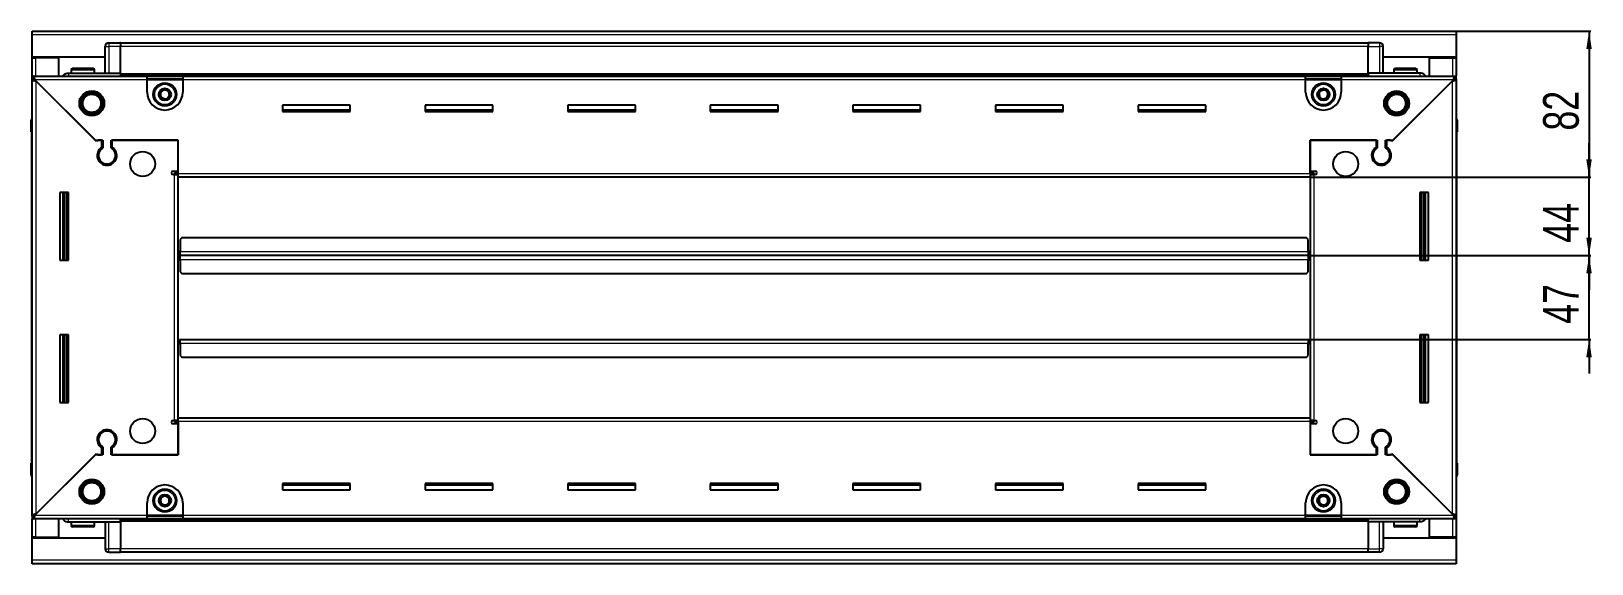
# Model space of a CAD drawing. Header units: millimetres. Extents: x 799 to 4111, y -97 to 1779.
# Drawn here: x 3235 to 4111, y 1344 to 1643 of the extents above; entities that cross this region are included whole.
import ezdxf

# ---------------------------------------------------------------- set-up
doc = ezdxf.new("R2010")
doc.units = ezdxf.units.MM
doc.layers.add('FORMAT', color=7, linetype='Continuous')
doc.styles.add('SLDTEXTSTYLE0', font='TXT', dxfattribs={"width": 0.75})
doc.dimstyles.new('SLDDIMSTYLE0', dxfattribs={"dimtxt": 20, "dimasz": 10, "dimexe": 0, "dimexo": 0.0625, "dimgap": 5, "dimtad": 2, "dimdec": 1, "dimrnd": 1e-09, "dimzin": 12, "dimdsep": 46, "dimtxsty": 'SLDTEXTSTYLE0', "dimsah": 1, "dimcen": 0.09, "dimadec": 0, "dimazin": 3, "dimtfac": 1, "dimtofl": 0, "dimtmove": 0, "dimatfit": 3, "dimfxl": 0, "dimfrac": 2, "dimtolj": 1, "dimtzin": 12, "dimarcsym": 0})
doc.dimstyles.new('SLDDIMSTYLE1', dxfattribs={"dimtxt": 20, "dimasz": 10, "dimexe": 0, "dimexo": 0.0625, "dimgap": 5, "dimtad": 2, "dimdec": 1, "dimrnd": 1e-09, "dimzin": 12, "dimdsep": 46, "dimtxsty": 'SLDTEXTSTYLE0', "dimsah": 1, "dimcen": 0.09, "dimadec": 0, "dimazin": 3, "dimtfac": 1, "dimtmove": 0, "dimatfit": 0, "dimfxl": 0, "dimfrac": 2, "dimtolj": 1, "dimtzin": 12, "dimarcsym": 0})

# ---------------------------------------------------------------- blocks, each defined once
blk = doc.blocks.new('_D_5')
at = {"layer": 'FORMAT'}
for p, q in [((4034.86, 1643.43), (4110.35, 1643.43)), ((4109.35, 1643.43), (4109.35, 1561.43)), ((3952.86, 1561.43), (4110.35, 1561.43))]:
    blk.add_line(p, q, dxfattribs=at)
for points in [[(4109.35, 1643.43), (4107.81, 1633.43), (4110.88, 1633.43)], [(4109.35, 1561.43), (4110.88, 1571.43), (4107.81, 1571.43)]]:
    blk.add_solid(points, dxfattribs=at)
at = {"layer": 'FORMAT', "insert": (4083.56, 1587.66), "char_height": 20, "attachment_point": 1, "rotation": 90, "style": 'SLDTEXTSTYLE0'}
blk.add_mtext('82', dxfattribs=at)
blk = doc.blocks.new('_D_6')
at = {"layer": 'FORMAT'}
for p, q in [((4109.35, 1561.43), (4109.35, 1580.66)), ((3952.86, 1561.43), (4110.35, 1561.43)), ((4109.35, 1517.43), (4109.35, 1561.43)), ((3951.86, 1517.43), (4110.35, 1517.43)), ((4109.35, 1517.43), (4109.35, 1498.2))]:
    blk.add_line(p, q, dxfattribs=at)
for points in [[(4109.35, 1561.43), (4110.88, 1571.43), (4107.81, 1571.43)], [(4109.35, 1517.43), (4107.81, 1507.43), (4110.88, 1507.43)]]:
    blk.add_solid(points, dxfattribs=at)
at = {"layer": 'FORMAT', "insert": (4083.56, 1524.66), "char_height": 20, "attachment_point": 1, "rotation": 90, "style": 'SLDTEXTSTYLE0'}
blk.add_mtext('44', dxfattribs=at)
blk = doc.blocks.new('_D_7')
at = {"layer": 'FORMAT'}
for p, q in [((4109.35, 1517.43), (4109.35, 1536.66)), ((3951.86, 1517.43), (4110.35, 1517.43)), ((4109.35, 1470.43), (4109.35, 1517.43)), ((3951.86, 1470.43), (4110.35, 1470.43)), ((4109.35, 1470.43), (4109.35, 1451.2))]:
    blk.add_line(p, q, dxfattribs=at)
for points in [[(4109.35, 1517.43), (4110.88, 1527.43), (4107.81, 1527.43)], [(4109.35, 1470.43), (4107.81, 1460.43), (4110.88, 1460.43)]]:
    blk.add_solid(points, dxfattribs=at)
at = {"layer": 'FORMAT', "insert": (4083.56, 1479.16), "char_height": 20, "attachment_point": 1, "rotation": 90, "style": 'SLDTEXTSTYLE0'}
blk.add_mtext('47', dxfattribs=at)

msp = doc.modelspace()

# ---------------------------------------------------------------- linework, layer by layer
at = {"color": 7, "linetype": 'Continuous', "lineweight": 25}
for p, q in [((3235.85, 1641.33), (3235.85, 1643.43)), ((3235.85, 1643.43), (4034.85, 1643.43)), ((3235.85, 1628.93), (3235.85, 1641.33)), ((4034.85, 1643.43), (4034.85, 1641.33)), ((4034.85, 1641.33), (4034.85, 1628.93)), ((3276.85, 1628.93), (3235.85, 1628.93)), ((3235.85, 1628.43), (3235.85, 1628.93)), ((3237.35, 1628.43), (3237.35, 1628.93)), ((3276.85, 1619.93), (3276.85, 1634.93)), ((3277.52, 1636.43), (3277.52, 1636.43)), ((3278.85, 1636.93), (3285.35, 1636.93)), ((3278.85, 1636.93), (3285.35, 1636.93)), ((3285.35, 1636.93), (3285.34, 1636.93)), ((3285.35, 1636.93), (3285.35, 1636.93)), ((3285.35, 1636.93), (3285.35, 1634.93)), ((3985.35, 1636.78), (3285.35, 1636.78)), ((3285.35, 1619.93), (3285.35, 1634.93)), ((3985.35, 1636.93), (3985.35, 1636.93)), ((3991.85, 1636.93), (3985.35, 1636.93)), ((3991.85, 1636.93), (3985.35, 1636.93)), ((3985.35, 1636.93), (3985.35, 1634.93)), ((3985.35, 1619.93), (3985.35, 1634.93)), ((3993.85, 1634.93), (3993.85, 1634.93)), ((3993.85, 1619.93), (3993.85, 1634.93)), ((4034.85, 1628.93), (3993.85, 1628.93)), ((4033.35, 1628.43), (4033.35, 1628.93)), ((4034.85, 1628.43), (4034.85, 1628.93)), ((3235.85, 1618.18), (3235.85, 1628.43)), ((3235.85, 1628.43), (3237.95, 1628.43)), ((3250.85, 1628.43), (3237.95, 1628.43)), ((3250.85, 1618.18), (3250.85, 1628.43)), ((3256.35, 1619.93), (3285.35, 1619.93)), ((3257.85, 1621.83), (3257.85, 1619.93)), ((3258.65, 1622.63), (3270.05, 1622.63)), ((3270.85, 1619.93), (3270.85, 1621.83)), ((3285.35, 1619.93), (3285.35, 1619.43)), ((3985.35, 1619.93), (3985.35, 1619.43)), ((4014.35, 1619.93), (3985.35, 1619.93)), ((3999.85, 1621.83), (3999.85, 1619.93)), ((4000.65, 1622.63), (4012.05, 1622.63)), ((4012.85, 1619.93), (4012.85, 1621.83)), ((4019.85, 1618.18), (4019.85, 1628.43)), ((4019.85, 1628.43), (4032.75, 1628.43)), ((4032.75, 1628.43), (4034.85, 1628.43)), ((4034.85, 1628.43), (4034.85, 1618.18)), ((3235.85, 1616.68), (3235.85, 1618.18)), ((3235.85, 1618.18), (3236.85, 1618.18)), ((3235.85, 1616.18), (3235.85, 1616.68)), ((3235.85, 1616.68), (3236.85, 1616.68)), ((3235.85, 1371.68), (3235.85, 1616.18)), ((3237.35, 1616.18), (3235.85, 1616.18)), ((3236.85, 1616.68), (3236.85, 1618.18)), ((3236.85, 1618.18), (3300.35, 1618.18)), ((3237.45, 1616.08), (3271.35, 1582.18)), ((3272.05, 1581.48), (3237.95, 1615.58)), ((3285.35, 1618.78), (3985.35, 1618.78)), ((3300.35, 1616.08), (3300.35, 1618.18)), ((3300.35, 1618.18), (3320.35, 1618.18)), ((3300.35, 1616.68), (3320.35, 1616.68)), ((3300.35, 1609.18), (3300.35, 1616.08)), ((3320.35, 1618.18), (3950.35, 1618.18)), ((3320.35, 1618.18), (3320.35, 1616.08)), ((3320.35, 1616.08), (3320.35, 1609.18)), ((3950.35, 1616.08), (3950.35, 1618.18)), ((3950.35, 1618.18), (3970.35, 1618.18)), ((3950.35, 1616.68), (3970.35, 1616.68)), ((3950.35, 1609.18), (3950.35, 1616.08)), ((3970.35, 1618.18), (4033.85, 1618.18)), ((3970.35, 1618.18), (3970.35, 1616.08)), ((3970.35, 1616.08), (3970.35, 1609.18)), ((4032.75, 1615.58), (3998.65, 1581.48)), ((3999.35, 1582.18), (4033.25, 1616.08)), ((4033.35, 1616.18), (4034.85, 1616.18)), ((4033.85, 1616.68), (4033.85, 1618.18)), ((4033.85, 1618.18), (4034.85, 1618.18)), ((4033.85, 1616.68), (4034.85, 1616.68)), ((4034.85, 1616.68), (4034.85, 1618.18)), ((4034.85, 1616.68), (4034.85, 1616.18)), ((4034.85, 1616.18), (4034.85, 1371.68)), ((3414.35, 1601.93), (3376.35, 1601.93)), ((3376.35, 1601.93), (3376.35, 1598.43)), ((3414.35, 1599.18), (3376.35, 1599.18)), ((3376.35, 1598.43), (3414.35, 1598.43)), ((3414.35, 1598.43), (3414.35, 1601.93)), ((3494.35, 1601.93), (3456.35, 1601.93)), ((3456.35, 1601.93), (3456.35, 1598.43)), ((3494.35, 1599.18), (3456.35, 1599.18)), ((3456.35, 1598.43), (3494.35, 1598.43)), ((3494.35, 1598.43), (3494.35, 1601.93)), ((3574.35, 1601.93), (3536.35, 1601.93)), ((3536.35, 1601.93), (3536.35, 1598.43)), ((3574.35, 1599.18), (3536.35, 1599.18)), ((3536.35, 1598.43), (3574.35, 1598.43)), ((3574.35, 1598.43), (3574.35, 1601.93)), ((3654.35, 1601.93), (3616.35, 1601.93)), ((3616.35, 1601.93), (3616.35, 1598.43)), ((3654.35, 1599.18), (3616.35, 1599.18)), ((3616.35, 1598.43), (3654.35, 1598.43)), ((3654.35, 1598.43), (3654.35, 1601.93)), ((3734.35, 1601.93), (3696.35, 1601.93)), ((3696.35, 1601.93), (3696.35, 1598.43)), ((3734.35, 1599.18), (3696.35, 1599.18)), ((3696.35, 1598.43), (3734.35, 1598.43)), ((3734.35, 1598.43), (3734.35, 1601.93)), ((3814.35, 1601.93), (3776.35, 1601.93)), ((3776.35, 1601.93), (3776.35, 1598.43)), ((3814.35, 1599.18), (3776.35, 1599.18)), ((3776.35, 1598.43), (3814.35, 1598.43)), ((3814.35, 1598.43), (3814.35, 1601.93)), ((3894.35, 1601.93), (3856.35, 1601.93)), ((3856.35, 1601.93), (3856.35, 1598.43)), ((3894.35, 1599.18), (3856.35, 1599.18)), ((3856.35, 1598.43), (3894.35, 1598.43)), ((3894.35, 1598.43), (3894.35, 1601.93)), ((4034.85, 1594.76), (4034.85, 1594.76)), ((3235.34, 1593.43), (3235.34, 1586.93)), ((3235.34, 1586.93), (3235.35, 1586.93)), ((3235.35, 1586.93), (3235.35, 1593.43)), ((3235.85, 1586.93), (3235.35, 1586.93)), ((3235.5, 1586.93), (3235.5, 1400.93)), ((4034.85, 1586.93), (4035.35, 1586.93)), ((4035.2, 1400.93), (4035.2, 1586.93)), ((4035.35, 1593.43), (4035.35, 1586.93)), ((4035.35, 1586.93), (4035.35, 1593.43)), ((4035.35, 1586.93), (4035.35, 1586.93)), ((4035.35, 1586.93), (4035.35, 1586.93)), ((3271.35, 1582.18), (3275.55, 1582.18)), ((3272.75, 1582.18), (3272.05, 1581.48)), ((3274.85, 1582.18), (3272.75, 1582.18)), ((3274.85, 1582.18), (3274.85, 1578.29)), ((3275.55, 1582.18), (3275.55, 1577.9)), ((3280.15, 1582.18), (3317.85, 1582.18)), ((3280.15, 1577.9), (3280.15, 1582.18)), ((3280.85, 1578.29), (3280.85, 1582.18)), ((3317.85, 1582.18), (3280.85, 1582.18)), ((3317.85, 1563.53), (3317.85, 1582.18)), ((3317.85, 1564.93), (3317.85, 1582.18)), ((3952.85, 1582.18), (3990.55, 1582.18)), ((3952.85, 1563.53), (3952.85, 1582.18)), ((3952.85, 1582.18), (3952.85, 1564.93)), ((3989.85, 1582.18), (3952.85, 1582.18)), ((3989.85, 1582.18), (3989.85, 1578.29)), ((3990.55, 1582.18), (3990.55, 1577.9)), ((3995.15, 1582.18), (3999.35, 1582.18)), ((3995.15, 1577.9), (3995.15, 1582.18)), ((3997.95, 1582.18), (3995.85, 1582.18)), ((3995.85, 1578.29), (3995.85, 1582.18)), ((3998.65, 1581.48), (3997.95, 1582.18)), ((3275.85, 1569.32), (3275.85, 1568.56)), ((3994.85, 1569.32), (3994.85, 1568.56)), ((3315, 1564.93), (3317.85, 1564.93)), ((3315.75, 1562.93), (3315, 1562.93)), ((3315.75, 1562.93), (3317.85, 1562.93)), ((3317.85, 1563.93), (3315.85, 1563.93)), ((3315.85, 1563.93), (3315.85, 1562.93)), ((3317.85, 1561.43), (3317.85, 1563.53)), ((3952.85, 1561.43), (3317.85, 1561.43)), ((3317.85, 1426.43), (3317.85, 1561.43)), ((3952.85, 1564.93), (3955.7, 1564.93)), ((3954.85, 1563.93), (3952.85, 1563.93)), ((3952.85, 1563.53), (3952.85, 1561.43)), ((3952.85, 1562.93), (3954.95, 1562.93)), ((3952.85, 1561.43), (3952.85, 1426.43)), ((3954.85, 1562.93), (3954.85, 1563.93)), ((3955.7, 1562.93), (3954.95, 1562.93)), ((3256.35, 1552.93), (3251.35, 1552.93)), ((3251.35, 1552.93), (3251.35, 1514.93)), ((3253.5, 1514.93), (3253.5, 1552.93)), ((3255.29, 1514.93), (3255.29, 1552.93)), ((3255.32, 1514.93), (3255.32, 1552.93)), ((3256.35, 1514.93), (3256.35, 1552.93)), ((4014.35, 1552.93), (4014.35, 1514.93)), ((4019.35, 1552.93), (4014.35, 1552.93)), ((4015.37, 1552.93), (4015.37, 1514.93)), ((4015.4, 1552.93), (4015.4, 1514.93)), ((4017.2, 1552.93), (4017.2, 1514.93)), ((4019.35, 1514.93), (4019.35, 1552.93)), ((3319.85, 1527.43), (3318.85, 1526.43)), ((3318.85, 1526.43), (3318.85, 1519.53)), ((3950.85, 1527.43), (3319.85, 1527.43)), ((3951.85, 1526.43), (3950.85, 1527.43)), ((3951.85, 1519.53), (3951.85, 1526.43)), ((3251.35, 1514.93), (3256.35, 1514.93)), ((3318.6, 1517.43), (3317.85, 1517.43)), ((3318.85, 1520.28), (3318.6, 1520.28)), ((3318.6, 1520.28), (3318.6, 1517.43)), ((3318.6, 1517.43), (3318.6, 1514.58)), ((3318.85, 1517.43), (3318.85, 1519.53)), ((3951.85, 1517.43), (3318.85, 1517.43)), ((3318.85, 1515.33), (3318.85, 1517.43)), ((3318.85, 1515.33), (3318.85, 1508.43)), ((3952.1, 1520.28), (3951.85, 1520.28)), ((3951.85, 1519.53), (3951.85, 1517.43)), ((3951.85, 1517.43), (3951.85, 1515.33)), ((3951.85, 1508.43), (3951.85, 1515.33)), ((3952.1, 1517.43), (3952.1, 1520.28)), ((3952.85, 1517.43), (3952.1, 1517.43)), ((3952.1, 1514.58), (3952.1, 1517.43)), ((4014.35, 1514.93), (4019.35, 1514.93)), ((3318.6, 1514.58), (3318.85, 1514.58)), ((3318.85, 1508.43), (3319.85, 1507.43)), ((3319.85, 1507.43), (3950.85, 1507.43)), ((3950.85, 1507.43), (3951.85, 1508.43)), ((3951.85, 1514.58), (3952.1, 1514.58)), ((3256.35, 1472.93), (3251.35, 1472.93)), ((3251.35, 1472.93), (3251.35, 1434.93)), ((3253.5, 1434.93), (3253.5, 1472.93)), ((3255.29, 1434.93), (3255.29, 1472.93)), ((3255.32, 1434.93), (3255.32, 1472.93)), ((3256.35, 1434.93), (3256.35, 1472.93)), ((4014.35, 1472.93), (4014.35, 1434.93)), ((4019.35, 1472.93), (4014.35, 1472.93)), ((4015.37, 1472.93), (4015.37, 1434.93)), ((4015.4, 1472.93), (4015.4, 1434.93)), ((4017.2, 1472.93), (4017.2, 1434.93)), ((4019.35, 1434.93), (4019.35, 1472.93)), ((3317.85, 1470.43), (3318.6, 1470.43)), ((3318.6, 1470.43), (3318.6, 1467.58)), ((3318.6, 1467.58), (3318.85, 1467.58)), ((3318.85, 1470.43), (3951.85, 1470.43)), ((3318.85, 1468.33), (3318.85, 1470.43)), ((3318.85, 1468.33), (3318.85, 1461.43)), ((3951.85, 1470.43), (3951.85, 1468.33)), ((3951.85, 1461.43), (3951.85, 1468.33)), ((3951.85, 1467.58), (3952.1, 1467.58)), ((3952.1, 1467.58), (3952.1, 1470.43)), ((3952.1, 1470.43), (3952.85, 1470.43)), ((3318.85, 1461.43), (3319.85, 1460.43)), ((3319.85, 1460.43), (3950.85, 1460.43)), ((3950.85, 1460.43), (3951.85, 1461.43)), ((3251.35, 1434.93), (3256.35, 1434.93)), ((4014.35, 1434.93), (4019.35, 1434.93)), ((3275.85, 1419.31), (3275.85, 1418.55)), ((3315, 1424.93), (3315.75, 1424.93)), ((3317.85, 1422.93), (3315, 1422.93)), ((3317.85, 1424.93), (3315.75, 1424.93)), ((3315.85, 1424.93), (3315.85, 1423.93)), ((3315.85, 1423.93), (3317.85, 1423.93)), ((3317.85, 1424.33), (3317.85, 1426.43)), ((3317.85, 1426.43), (3952.85, 1426.43)), ((3317.85, 1424.33), (3317.85, 1405.68)), ((3317.85, 1405.68), (3317.85, 1422.93)), ((3952.85, 1426.43), (3952.85, 1424.33)), ((3954.95, 1424.93), (3952.85, 1424.93)), ((3952.85, 1424.33), (3952.85, 1405.68)), ((3952.85, 1423.93), (3954.85, 1423.93)), ((3952.85, 1422.93), (3952.85, 1405.68)), ((3955.7, 1422.93), (3952.85, 1422.93)), ((3954.85, 1423.93), (3954.85, 1424.93)), ((3954.95, 1424.93), (3955.7, 1424.93)), ((3994.85, 1419.31), (3994.85, 1418.55)), ((3275.55, 1409.97), (3275.55, 1405.68)), ((3280.15, 1405.68), (3280.15, 1409.97)), ((3990.55, 1409.97), (3990.55, 1405.68)), ((3995.15, 1405.68), (3995.15, 1409.97)), ((3235.34, 1394.43), (3235.34, 1400.93)), ((3235.34, 1400.93), (3235.35, 1400.93)), ((3235.35, 1400.93), (3235.35, 1400.93)), ((3235.35, 1400.93), (3235.35, 1394.43)), ((3235.85, 1400.93), (3235.35, 1400.93)), ((3271.35, 1405.68), (3237.45, 1371.78)), ((3237.95, 1372.28), (3272.05, 1406.38)), ((3275.55, 1405.68), (3271.35, 1405.68)), ((3272.05, 1406.38), (3272.75, 1405.68)), ((3272.75, 1405.68), (3274.85, 1405.68)), ((3274.85, 1409.57), (3274.85, 1405.68)), ((3317.85, 1405.68), (3280.15, 1405.68)), ((3280.85, 1405.68), (3280.85, 1409.57)), ((3280.85, 1405.68), (3317.85, 1405.68)), ((3990.55, 1405.68), (3952.85, 1405.68)), ((3952.85, 1405.68), (3989.85, 1405.68)), ((3989.85, 1409.57), (3989.85, 1405.68)), ((3999.35, 1405.68), (3995.15, 1405.68)), ((3995.85, 1405.68), (3995.85, 1409.57)), ((3995.85, 1405.68), (3997.95, 1405.68)), ((3997.95, 1405.68), (3998.65, 1406.38)), ((3998.65, 1406.38), (4032.75, 1372.28)), ((4033.25, 1371.78), (3999.35, 1405.68)), ((4034.85, 1400.93), (4035.35, 1400.93)), ((4035.35, 1400.93), (4035.35, 1400.93)), ((4035.35, 1394.43), (4035.35, 1400.93)), ((4035.35, 1400.93), (4035.35, 1394.43)), ((3235.84, 1393.11), (3235.84, 1393.11)), ((3414.35, 1389.43), (3376.35, 1389.43)), ((3376.35, 1389.43), (3376.35, 1385.93)), ((3376.35, 1388.68), (3414.35, 1388.68)), ((3376.35, 1385.93), (3414.35, 1385.93)), ((3414.35, 1385.93), (3414.35, 1389.43)), ((3494.35, 1389.43), (3456.35, 1389.43)), ((3456.35, 1389.43), (3456.35, 1385.93)), ((3456.35, 1388.68), (3494.35, 1388.68)), ((3456.35, 1385.93), (3494.35, 1385.93)), ((3494.35, 1385.93), (3494.35, 1389.43)), ((3574.35, 1389.43), (3536.35, 1389.43)), ((3536.35, 1389.43), (3536.35, 1385.93)), ((3536.35, 1388.68), (3574.35, 1388.68)), ((3536.35, 1385.93), (3574.35, 1385.93)), ((3574.35, 1385.93), (3574.35, 1389.43)), ((3654.35, 1389.43), (3616.35, 1389.43)), ((3616.35, 1389.43), (3616.35, 1385.93)), ((3616.35, 1388.68), (3654.35, 1388.68)), ((3616.35, 1385.93), (3654.35, 1385.93)), ((3654.35, 1385.93), (3654.35, 1389.43)), ((3734.35, 1389.43), (3696.35, 1389.43)), ((3696.35, 1389.43), (3696.35, 1385.93)), ((3696.35, 1388.68), (3734.35, 1388.68)), ((3696.35, 1385.93), (3734.35, 1385.93)), ((3734.35, 1385.93), (3734.35, 1389.43)), ((3814.35, 1389.43), (3776.35, 1389.43)), ((3776.35, 1389.43), (3776.35, 1385.93)), ((3776.35, 1388.68), (3814.35, 1388.68)), ((3776.35, 1385.93), (3814.35, 1385.93)), ((3814.35, 1385.93), (3814.35, 1389.43)), ((3894.35, 1389.43), (3856.35, 1389.43)), ((3856.35, 1389.43), (3856.35, 1385.93)), ((3856.35, 1388.68), (3894.35, 1388.68)), ((3856.35, 1385.93), (3894.35, 1385.93)), ((3894.35, 1385.93), (3894.35, 1389.43)), ((3300.35, 1371.78), (3300.35, 1378.68)), ((3320.35, 1378.68), (3320.35, 1371.78)), ((3950.35, 1371.78), (3950.35, 1378.68)), ((3970.35, 1378.68), (3970.35, 1371.78)), ((3235.85, 1371.18), (3235.85, 1371.68)), ((3237.35, 1371.68), (3235.85, 1371.68)), ((3235.85, 1371.18), (3235.85, 1369.68)), ((3236.85, 1371.18), (3235.85, 1371.18)), ((3235.85, 1359.43), (3235.85, 1369.68)), ((3236.85, 1369.68), (3235.85, 1369.68)), ((3236.85, 1371.18), (3236.85, 1369.68)), ((3300.35, 1369.68), (3236.85, 1369.68)), ((3250.85, 1359.43), (3250.85, 1369.68)), ((3256.35, 1367.93), (3285.35, 1367.93)), ((3257.85, 1367.93), (3257.85, 1366.03)), ((3270.85, 1366.03), (3270.85, 1367.93)), ((3276.85, 1367.93), (3276.85, 1352.93)), ((3985.35, 1369.08), (3285.35, 1369.08)), ((3285.35, 1367.93), (3285.35, 1368.43)), ((3285.35, 1367.93), (3285.35, 1352.93)), ((3300.35, 1369.68), (3300.35, 1371.78)), ((3320.35, 1371.18), (3300.35, 1371.18)), ((3320.35, 1369.68), (3300.35, 1369.68)), ((3320.35, 1371.78), (3320.35, 1369.68)), ((3950.35, 1369.68), (3320.35, 1369.68)), ((3950.35, 1369.68), (3950.35, 1371.78)), ((3970.35, 1371.18), (3950.35, 1371.18)), ((3970.35, 1369.68), (3950.35, 1369.68)), ((3970.35, 1371.78), (3970.35, 1369.68)), ((4033.85, 1369.68), (3970.35, 1369.68)), ((3985.35, 1367.93), (3985.35, 1368.43)), ((4014.35, 1367.93), (3985.35, 1367.93)), ((3985.35, 1367.93), (3985.35, 1352.93)), ((3993.85, 1367.93), (3993.85, 1352.93)), ((3999.85, 1367.93), (3999.85, 1366.03)), ((4012.85, 1366.03), (4012.85, 1367.93)), ((4019.85, 1359.43), (4019.85, 1369.68)), ((4033.35, 1371.68), (4034.85, 1371.68)), ((4033.85, 1371.18), (4033.85, 1369.68)), ((4034.85, 1371.18), (4033.85, 1371.18)), ((4034.85, 1369.68), (4033.85, 1369.68)), ((4034.85, 1371.68), (4034.85, 1371.18)), ((4034.85, 1371.18), (4034.85, 1369.68)), ((4034.85, 1369.68), (4034.85, 1359.43)), ((3237.95, 1359.43), (3235.85, 1359.43)), ((3235.85, 1358.93), (3235.85, 1359.43)), ((3235.85, 1358.93), (3276.85, 1358.93)), ((3235.85, 1346.53), (3235.85, 1358.93)), ((3237.35, 1358.93), (3237.35, 1359.43)), ((3237.95, 1359.43), (3250.85, 1359.43)), ((3262.42, 1365.23), (3258.65, 1365.23)), ((3270.05, 1365.23), (3262.42, 1365.23)), ((3993.85, 1358.93), (4034.85, 1358.93)), ((4007.64, 1365.23), (4000.65, 1365.23)), ((4012.05, 1365.23), (4007.64, 1365.23)), ((4032.75, 1359.43), (4019.85, 1359.43)), ((4034.85, 1359.43), (4032.75, 1359.43)), ((4033.35, 1358.93), (4033.35, 1359.43)), ((4034.85, 1358.93), (4034.85, 1359.43)), ((4034.85, 1358.93), (4034.85, 1346.53)), ((3276.85, 1352.93), (3276.85, 1352.93)), ((3278.85, 1350.93), (3285.35, 1350.93)), ((3278.85, 1350.93), (3285.35, 1350.93)), ((3285.35, 1350.93), (3285.35, 1352.93)), ((3285.35, 1351.08), (3985.35, 1351.08)), ((3285.35, 1350.93), (3285.35, 1350.93)), ((3985.35, 1350.93), (3985.35, 1352.93)), ((3985.35, 1350.93), (3985.35, 1350.93)), ((3991.85, 1350.93), (3985.35, 1350.93)), ((3985.35, 1350.93), (3985.35, 1350.93)), ((3991.85, 1350.93), (3985.35, 1350.93)), ((3993.17, 1351.43), (3993.17, 1351.43)), ((3235.85, 1344.43), (3235.85, 1346.53)), ((4034.85, 1344.43), (3235.85, 1344.43)), ((4034.85, 1346.53), (4034.85, 1344.43))]:
    msp.add_line(p, q, dxfattribs=at)
at = {"color": 8, "linetype": 'Continuous', "lineweight": 18}
for p, q in [((4034.85, 1641.33), (3235.85, 1641.33)), ((3237.95, 1628.43), (3237.95, 1628.93)), ((3276.85, 1634.93), (3278.85, 1634.93)), ((3278.85, 1636.93), (3278.85, 1634.93)), ((3278.85, 1634.93), (3278.85, 1619.93)), ((3285.35, 1634.93), (3278.85, 1634.93)), ((3985.35, 1634.78), (3285.35, 1634.78)), ((3985.35, 1634.93), (3991.85, 1634.93)), ((3991.85, 1636.93), (3991.85, 1634.93)), ((3991.85, 1634.93), (3991.85, 1619.93)), ((3993.85, 1634.93), (3991.85, 1634.93)), ((4032.75, 1628.93), (4032.75, 1628.43)), ((3237.95, 1618.18), (3237.95, 1628.43)), ((3257.85, 1621.83), (3270.85, 1621.83)), ((3999.85, 1621.83), (4012.85, 1621.83)), ((4032.75, 1628.43), (4032.75, 1618.18)), ((3300.35, 1616.08), (3237.45, 1616.08)), ((3237.95, 1615.58), (3237.95, 1372.28)), ((3985.35, 1619.43), (3285.35, 1619.43)), ((3985.35, 1618.2), (3285.35, 1618.2)), ((3300.35, 1616.08), (3320.35, 1616.08)), ((3950.35, 1616.08), (3320.35, 1616.08)), ((3950.35, 1616.08), (3970.35, 1616.08)), ((4033.25, 1616.08), (3970.35, 1616.08)), ((4032.75, 1372.28), (4032.75, 1615.58)), ((3235.85, 1593.43), (3235.35, 1593.43)), ((4034.85, 1593.43), (4035.35, 1593.43)), ((3315.75, 1424.93), (3315.75, 1562.93)), ((3317.85, 1563.53), (3952.85, 1563.53)), ((3954.95, 1562.93), (3954.95, 1424.93)), ((3252.85, 1552.93), (3252.85, 1514.93)), ((3254.08, 1552.93), (3254.08, 1514.93)), ((4016.61, 1514.93), (4016.61, 1552.93)), ((4017.85, 1514.93), (4017.85, 1552.93)), ((3951.85, 1519.53), (3318.85, 1519.53)), ((3318.85, 1515.33), (3951.85, 1515.33)), ((3252.85, 1472.93), (3252.85, 1434.93)), ((3254.08, 1472.93), (3254.08, 1434.93)), ((4016.61, 1434.93), (4016.61, 1472.93)), ((4017.85, 1434.93), (4017.85, 1472.93)), ((3318.85, 1468.33), (3951.85, 1468.33)), ((3952.85, 1424.33), (3317.85, 1424.33)), ((3235.85, 1394.43), (3235.35, 1394.43)), ((4034.85, 1394.43), (4035.35, 1394.43)), ((3237.45, 1371.78), (3300.35, 1371.78)), ((3237.95, 1359.43), (3237.95, 1369.68)), ((3262.15, 1366.03), (3257.85, 1366.03)), ((3270.85, 1366.03), (3262.15, 1366.03)), ((3278.85, 1352.93), (3278.85, 1367.93)), ((3285.35, 1369.67), (3985.35, 1369.67)), ((3285.35, 1368.43), (3985.35, 1368.43)), ((3320.35, 1371.78), (3300.35, 1371.78)), ((3320.35, 1371.78), (3950.35, 1371.78)), ((3970.35, 1371.78), (3950.35, 1371.78)), ((3970.35, 1371.78), (4033.25, 1371.78)), ((3991.85, 1352.93), (3991.85, 1367.93)), ((4007.82, 1366.03), (3999.85, 1366.03)), ((4012.85, 1366.03), (4007.82, 1366.03)), ((4032.75, 1369.68), (4032.75, 1359.43)), ((3237.95, 1358.93), (3237.95, 1359.43)), ((4032.75, 1359.43), (4032.75, 1358.93)), ((3276.85, 1352.93), (3278.85, 1352.93)), ((3285.35, 1352.93), (3278.85, 1352.93)), ((3278.85, 1350.93), (3278.85, 1352.93)), ((3285.35, 1353.08), (3985.35, 1353.08)), ((3985.35, 1352.93), (3991.85, 1352.93)), ((3993.85, 1352.93), (3991.85, 1352.93)), ((3991.85, 1350.93), (3991.85, 1352.93)), ((4034.85, 1346.53), (3235.85, 1346.53))]:
    msp.add_line(p, q, dxfattribs=at)
at = {"color": 7, "linetype": 'Continuous', "lineweight": 25}
for centre, radius in [((3310.35, 1607.93), 6.5), ((3310.35, 1607.93), 3.46), ((3960.35, 1607.93), 6.5), ((3960.35, 1607.93), 3.46), ((3269.35, 1602.93), 7), ((3269.35, 1602.93), 6.03), ((3269.35, 1602.93), 5.1), ((4001.35, 1602.93), 7), ((4001.35, 1602.93), 6.02), ((4001.35, 1602.93), 5.1), ((3297.85, 1568.93), 7), ((3972.85, 1568.93), 7), ((3297.85, 1418.93), 7), ((3972.85, 1418.93), 7), ((3269.35, 1384.93), 7), ((3269.35, 1384.93), 6.03), ((3269.35, 1384.93), 5.1), ((3310.35, 1379.93), 6.5), ((3310.35, 1379.93), 3.46), ((3960.35, 1379.93), 6.5), ((3960.35, 1379.93), 3.46), ((4001.35, 1384.93), 7), ((4001.35, 1384.93), 6.03), ((4001.35, 1384.93), 5.1)]:
    msp.add_circle(centre, radius, dxfattribs=at)
at = {"color": 8, "linetype": 'Continuous', "lineweight": 18}
for centre in [(3310.35, 1607.93), (3960.35, 1607.93), (3310.35, 1379.93), (3960.35, 1379.93)]:
    msp.add_circle(centre, 5.7, dxfattribs=at)
at = {"color": 7, "linetype": 'Continuous', "lineweight": 25}
for centre, radius, start, end in [((3278.85, 1634.93), 2, 90, 180), ((3278.85, 1634.93), 2, 90, 131.40962), ((3991.85, 1634.93), 2, 0, 90), ((3991.85, 1634.93), 2, 0, 90), ((3258.65, 1621.83), 0.8, 90, 180), ((3270.05, 1621.83), 0.8, 0, 90), ((3276.65, 1620.13), 0.2, 270, 0), ((3994.05, 1620.13), 0.2, 180, 270), ((4000.65, 1621.83), 0.8, 90, 180), ((4012.05, 1621.83), 0.8, 0, 90), ((3310.35, 1609.18), 10, 180, 270), ((3310.35, 1607.93), 2.5, 134.01559, 194.01559), ((3310.35, 1607.93), 2.5, 194.01559, 254.01559), ((3310.35, 1607.93), 2.5, 74.01559, 134.01559), ((3310.35, 1607.93), 2.5, 254.01559, 314.01559), ((3310.35, 1609.18), 10, 270, 0), ((3310.35, 1607.93), 2.5, 14.01559, 74.01559), ((3310.35, 1607.93), 2.5, 314.01559, 14.01559), ((3960.35, 1609.18), 10, 180, 270), ((3960.35, 1607.93), 2.5, 160.11158, 220.11158), ((3960.35, 1607.93), 2.5, 100.11158, 160.11158), ((3960.35, 1607.93), 2.5, 220.11158, 280.11158), ((3960.35, 1607.93), 2.5, 40.11158, 100.11158), ((3960.35, 1609.18), 10, 270, 0), ((3960.35, 1607.93), 2.5, 280.11158, 340.11158), ((3960.35, 1607.93), 2.5, 340.11158, 40.11158), ((3237.35, 1593.43), 2, 138.59038, 180), ((4033.35, 1593.43), 2, 0, 41.39416), ((3277.85, 1573.68), 5.5, 123.05573, 56.94427), ((3277.85, 1573.68), 4.8, 118.63099, 61.36901), ((3992.85, 1573.68), 5.5, 123.05573, 56.94427), ((3992.85, 1573.68), 4.8, 118.63099, 61.36901), ((3315, 1563.93), 1, 90, 270), ((3955.7, 1563.93), 1, 270, 90), ((3277.85, 1414.18), 5.5, 303.05573, 236.94427), ((3277.85, 1414.18), 4.8, 298.63099, 241.36901), ((3315, 1423.93), 1, 90, 270), ((3955.7, 1423.93), 1, 270, 90), ((3992.85, 1414.18), 5.5, 303.05573, 236.94427), ((3992.85, 1414.18), 4.8, 298.63099, 241.36901), ((3237.35, 1394.43), 2, 180, 221.40962), ((4033.35, 1394.43), 2, 318.57492, 360), ((4033.35, 1394.43), 2, 318.59038, 0), ((3310.35, 1378.68), 10, 90, 180), ((3310.35, 1378.68), 10, 0, 90), ((3960.35, 1378.68), 10, 90, 180), ((3960.35, 1378.68), 10, 0, 90), ((3310.35, 1379.93), 2.5, 127.47401, 187.47401), ((3310.35, 1379.93), 2.5, 187.47401, 247.47401), ((3310.35, 1379.93), 2.5, 67.47401, 127.47401), ((3310.35, 1379.93), 2.5, 247.47401, 307.47401), ((3310.35, 1379.93), 2.5, 7.47401, 67.47401), ((3310.35, 1379.93), 2.5, 307.47401, 7.47401), ((3960.35, 1379.93), 2.5, 147.04236, 207.04236), ((3960.35, 1379.93), 2.5, 207.04236, 267.04236), ((3960.35, 1379.93), 2.5, 87.04236, 147.04236), ((3960.35, 1379.93), 2.5, 267.04236, 327.04236), ((3960.35, 1379.93), 2.5, 27.04236, 87.04236), ((3960.35, 1379.93), 2.5, 327.04236, 27.04236), ((3258.65, 1366.03), 0.8, 180, 270), ((3270.05, 1366.03), 0.8, 270, 360), ((3276.65, 1367.73), 0.2, 0, 90), ((3994.05, 1367.73), 0.2, 90, 180), ((4000.65, 1366.03), 0.8, 180, 270), ((4012.05, 1366.03), 0.8, 270, 0), ((3278.85, 1352.93), 2, 180, 270), ((3278.85, 1352.93), 2, 180, 270), ((3991.85, 1352.93), 2, 270, 0)]:
    msp.add_arc(centre, radius, start, end, dxfattribs=at)
for points, knots in [([(3253.13, 1618.18), (3253.25, 1618.38), (3253.64, 1619.03), (3254.79, 1619.74), (3255.83, 1619.87), (3256.35, 1619.93)], [0, 0, 0, 0, 0.1822499, 0.5911249, 1, 1, 1, 1]), ([(3285.35, 1619.93), (3285.35, 1619.9), (3285.35, 1619.82), (3285.35, 1619.2), (3285.35, 1618.62), (3285.35, 1618.23), (3285.35, 1618.2)], [0, 0, 0, 0, 0.324279, 0.648558, 0.972836, 1, 1, 1, 1]), ([(3985.35, 1619.93), (3985.35, 1619.9), (3985.35, 1619.82), (3985.35, 1619.2), (3985.35, 1618.62), (3985.35, 1618.23), (3985.35, 1618.2)], [0, 0, 0, 0, 0.324279, 0.648558, 0.972836, 1, 1, 1, 1]), ([(4017.56, 1618.18), (4017.44, 1618.38), (4017.05, 1619.03), (4015.9, 1619.74), (4014.86, 1619.87), (4014.35, 1619.93)], [0, 0, 0, 0, 0.18225, 0.591125, 1, 1, 1, 1]), ([(3235.85, 1616.18), (3235.87, 1616.14), (3235.92, 1616.05), (3236.32, 1615.91), (3236.87, 1615.78), (3237.45, 1615.67), (3237.82, 1615.61), (3237.95, 1615.58)], [0, 0, 0, 0, 0.230255, 0.448522, 0.666786, 0.88505, 1, 1, 1, 1]), ([(3237.45, 1616.08), (3237.4, 1616.34), (3237.31, 1616.83), (3237.18, 1617.47), (3237.05, 1617.94), (3236.93, 1618.16), (3236.87, 1618.18), (3236.85, 1618.18)], [0, 0, 0, 0, 0.230255, 0.448522, 0.666786, 0.88505, 1, 1, 1, 1]), ([(4032.75, 1615.58), (4033, 1615.63), (4033.49, 1615.72), (4034.13, 1615.85), (4034.6, 1615.98), (4034.82, 1616.09), (4034.84, 1616.16), (4034.85, 1616.18)], [0, 0, 0, 0, 0.230255, 0.448522, 0.666786, 0.88505, 1, 1, 1, 1]), ([(4033.85, 1618.18), (4033.8, 1618.16), (4033.71, 1618.11), (4033.58, 1617.71), (4033.45, 1617.15), (4033.33, 1616.57), (4033.27, 1616.21), (4033.25, 1616.08)], [0, 0, 0, 0, 0.230255, 0.448522, 0.666786, 0.88505, 1, 1, 1, 1]), ([(3307.57, 1608.73), (3307.94, 1609.09), (3308.63, 1609.76), (3309.33, 1610.42), (3309.65, 1610.73)], [0, 0, 0, 0, 0.5346859, 1, 1, 1, 1]), ([(3308.27, 1605.93), (3308.19, 1606.26), (3307.99, 1607.06), (3307.75, 1608.03), (3307.6, 1608.61), (3307.57, 1608.73)], [0, 0, 0, 0, 0.362901, 0.866875, 1, 1, 1, 1]), ([(3311.04, 1605.13), (3310.55, 1605.28), (3309.62, 1605.54), (3308.7, 1605.81), (3308.27, 1605.93)], [0, 0, 0, 0, 0.534686, 1, 1, 1, 1]), ([(3309.65, 1610.73), (3310.14, 1610.59), (3311.07, 1610.33), (3311.99, 1610.06), (3312.42, 1609.94)], [0, 0, 0, 0, 0.534686, 1, 1, 1, 1]), ([(3313.12, 1607.14), (3312.75, 1606.78), (3312.06, 1606.11), (3311.37, 1605.44), (3311.04, 1605.13)], [0, 0, 0, 0, 0.534686, 1, 1, 1, 1]), ([(3312.42, 1609.94), (3312.45, 1609.82), (3312.6, 1609.24), (3312.84, 1608.27), (3313.04, 1607.47), (3313.12, 1607.14)], [0, 0, 0, 0, 0.133125, 0.637099, 1, 1, 1, 1]), ([(3957.5, 1607.43), (3957.55, 1607.54), (3957.75, 1608.11), (3958.09, 1609.04), (3958.37, 1609.82), (3958.49, 1610.14)], [0, 0, 0, 0, 0.133125, 0.637099, 1, 1, 1, 1]), ([(3959.36, 1605.22), (3959.03, 1605.61), (3958.41, 1606.35), (3957.79, 1607.09), (3957.5, 1607.43)], [0, 0, 0, 0, 0.534686, 1, 1, 1, 1]), ([(3958.49, 1610.14), (3958.99, 1610.23), (3959.94, 1610.4), (3960.89, 1610.57), (3961.33, 1610.65)], [0, 0, 0, 0, 0.534686, 1, 1, 1, 1]), ([(3962.21, 1605.73), (3961.7, 1605.64), (3960.75, 1605.47), (3959.8, 1605.3), (3959.36, 1605.22)], [0, 0, 0, 0, 0.5346859, 1, 1, 1, 1]), ([(3961.33, 1610.65), (3961.66, 1610.25), (3962.28, 1609.52), (3962.9, 1608.78), (3963.19, 1608.44)], [0, 0, 0, 0, 0.534686, 1, 1, 1, 1]), ([(3963.19, 1608.44), (3963.07, 1608.12), (3962.79, 1607.34), (3962.45, 1606.41), (3962.25, 1605.84), (3962.21, 1605.73)], [0, 0, 0, 0, 0.362901, 0.866875, 1, 1, 1, 1]), ([(3307.68, 1381.04), (3307.78, 1381.12), (3308.25, 1381.48), (3309.04, 1382.09), (3309.7, 1382.59), (3309.97, 1382.8)], [0, 0, 0, 0, 0.133125, 0.637099, 1, 1, 1, 1]), ([(3308.05, 1378.18), (3307.99, 1378.69), (3307.86, 1379.65), (3307.74, 1380.6), (3307.68, 1381.04)], [0, 0, 0, 0, 0.534686, 1, 1, 1, 1]), ([(3310.72, 1377.07), (3310.24, 1377.27), (3309.35, 1377.64), (3308.47, 1378.01), (3308.05, 1378.18)], [0, 0, 0, 0, 0.534686, 1, 1, 1, 1]), ([(3309.97, 1382.8), (3310.45, 1382.6), (3311.34, 1382.23), (3312.22, 1381.86), (3312.64, 1381.69)], [0, 0, 0, 0, 0.534686, 1, 1, 1, 1]), ([(3313.01, 1378.83), (3312.74, 1378.62), (3312.09, 1378.12), (3311.3, 1377.51), (3310.82, 1377.15), (3310.72, 1377.07)], [0, 0, 0, 0, 0.362901, 0.866875, 1, 1, 1, 1]), ([(3312.64, 1381.69), (3312.7, 1381.18), (3312.83, 1380.22), (3312.95, 1379.27), (3313.01, 1378.83)], [0, 0, 0, 0, 0.534686, 1, 1, 1, 1]), ([(3957.46, 1380.08), (3957.74, 1380.52), (3958.27, 1381.33), (3958.79, 1382.13), (3959.03, 1382.51)], [0, 0, 0, 0, 0.534686, 1, 1, 1, 1]), ([(3958.77, 1377.51), (3958.54, 1377.97), (3958.1, 1378.83), (3957.67, 1379.69), (3957.46, 1380.08)], [0, 0, 0, 0, 0.534686, 1, 1, 1, 1]), ([(3961.66, 1377.36), (3961.31, 1377.38), (3960.49, 1377.42), (3959.5, 1377.47), (3958.9, 1377.51), (3958.77, 1377.51)], [0, 0, 0, 0, 0.362901, 0.866875, 1, 1, 1, 1]), ([(3959.03, 1382.51), (3959.16, 1382.5), (3959.76, 1382.47), (3960.75, 1382.42), (3961.57, 1382.37), (3961.92, 1382.36)], [0, 0, 0, 0, 0.133125, 0.637099, 1, 1, 1, 1]), ([(3963.23, 1379.79), (3962.95, 1379.35), (3962.42, 1378.54), (3961.9, 1377.74), (3961.66, 1377.36)], [0, 0, 0, 0, 0.534686, 1, 1, 1, 1]), ([(3961.92, 1382.36), (3962.15, 1381.9), (3962.59, 1381.04), (3963.03, 1380.18), (3963.23, 1379.79)], [0, 0, 0, 0, 0.5346859, 1, 1, 1, 1]), ([(3237.95, 1372.28), (3237.69, 1372.24), (3237.2, 1372.15), (3236.56, 1372.01), (3236.09, 1371.88), (3235.87, 1371.77), (3235.85, 1371.71), (3235.85, 1371.68)], [0, 0, 0, 0, 0.230255, 0.448522, 0.666786, 0.88505, 1, 1, 1, 1]), ([(3236.85, 1369.68), (3236.89, 1369.71), (3236.98, 1369.76), (3237.11, 1370.16), (3237.25, 1370.71), (3237.36, 1371.29), (3237.42, 1371.66), (3237.45, 1371.78)], [0, 0, 0, 0, 0.230255, 0.448522, 0.666786, 0.88505, 1, 1, 1, 1]), ([(3253.13, 1369.68), (3253.25, 1369.48), (3253.64, 1368.83), (3254.79, 1368.13), (3255.83, 1368), (3256.35, 1367.93)], [0, 0, 0, 0, 0.1822499, 0.5911249, 1, 1, 1, 1]), ([(3285.35, 1367.93), (3285.35, 1367.97), (3285.35, 1368.05), (3285.35, 1368.66), (3285.35, 1369.24), (3285.35, 1369.64), (3285.35, 1369.67)], [0, 0, 0, 0, 0.324279, 0.648558, 0.972836, 1, 1, 1, 1]), ([(3985.35, 1367.93), (3985.35, 1367.97), (3985.35, 1368.05), (3985.35, 1368.66), (3985.35, 1369.24), (3985.35, 1369.64), (3985.35, 1369.67)], [0, 0, 0, 0, 0.324279, 0.648558, 0.972836, 1, 1, 1, 1]), ([(4017.56, 1369.68), (4017.44, 1369.48), (4017.05, 1368.83), (4015.9, 1368.13), (4014.86, 1368), (4014.35, 1367.93)], [0, 0, 0, 0, 0.18225, 0.591125, 1, 1, 1, 1]), ([(4034.85, 1371.68), (4034.82, 1371.73), (4034.77, 1371.82), (4034.37, 1371.95), (4033.82, 1372.08), (4033.24, 1372.19), (4032.87, 1372.26), (4032.75, 1372.28)], [0, 0, 0, 0, 0.2302553, 0.4485219, 0.6667858, 0.8850496, 1, 1, 1, 1]), ([(4033.25, 1371.78), (4033.29, 1371.53), (4033.38, 1371.04), (4033.51, 1370.4), (4033.65, 1369.93), (4033.76, 1369.71), (4033.82, 1369.69), (4033.85, 1369.68)], [0, 0, 0, 0, 0.2302553, 0.4485219, 0.6667858, 0.8850496, 1, 1, 1, 1])]:
    msp.add_open_spline(points, degree=3, knots=knots, dxfattribs=at)
at = {"color": 8, "linetype": 'Continuous', "lineweight": 18}
for points, knots in [([(3256.35, 1619.93), (3256.35, 1619.89), (3256.35, 1619.81), (3256.35, 1619.38), (3256.35, 1618.92), (3256.35, 1618.51), (3256.35, 1618.24), (3256.35, 1618.18)], [0, 0, 0, 0, 0.3597529, 0.5534142, 0.7511852, 0.9489563, 1, 1, 1, 1]), ([(4014.35, 1619.93), (4014.35, 1619.89), (4014.35, 1619.81), (4014.35, 1619.38), (4014.35, 1618.92), (4014.35, 1618.51), (4014.35, 1618.24), (4014.35, 1618.18)], [0, 0, 0, 0, 0.359753, 0.553414, 0.751185, 0.948956, 1, 1, 1, 1]), ([(3256.35, 1367.93), (3256.35, 1367.98), (3256.35, 1368.05), (3256.35, 1368.49), (3256.35, 1368.94), (3256.35, 1369.36), (3256.35, 1369.63), (3256.35, 1369.68)], [0, 0, 0, 0, 0.359753, 0.553414, 0.751185, 0.948956, 1, 1, 1, 1]), ([(4014.35, 1367.93), (4014.35, 1367.98), (4014.35, 1368.05), (4014.35, 1368.49), (4014.35, 1368.94), (4014.35, 1369.36), (4014.35, 1369.63), (4014.35, 1369.68)], [0, 0, 0, 0, 0.3597529, 0.5534142, 0.7511852, 0.9489563, 1, 1, 1, 1])]:
    msp.add_open_spline(points, degree=3, knots=knots, dxfattribs=at)
at = {"color": 7, "linetype": 'Continuous', "lineweight": 25}
for points in [[(3237.45, 1616.08), (3237.4, 1616.16), (3237.3, 1616.32), (3237.15, 1616.52), (3237, 1616.66), (3236.9, 1616.67), (3236.85, 1616.68)], [(3237.35, 1616.18), (3237.35, 1616.13), (3237.37, 1616.03), (3237.51, 1615.88), (3237.71, 1615.73), (3237.87, 1615.63), (3237.95, 1615.58)], [(4032.75, 1615.58), (4032.82, 1615.63), (4032.98, 1615.73), (4033.18, 1615.88), (4033.32, 1616.03), (4033.34, 1616.13), (4033.35, 1616.18)], [(4033.85, 1616.68), (4033.8, 1616.67), (4033.7, 1616.66), (4033.55, 1616.52), (4033.4, 1616.32), (4033.3, 1616.16), (4033.25, 1616.08)], [(3236.85, 1371.18), (3236.9, 1371.19), (3237, 1371.21), (3237.15, 1371.35), (3237.3, 1371.55), (3237.4, 1371.71), (3237.45, 1371.78)], [(3237.95, 1372.28), (3237.87, 1372.23), (3237.71, 1372.13), (3237.51, 1371.98), (3237.37, 1371.83), (3237.35, 1371.73), (3237.35, 1371.68)], [(4033.35, 1371.68), (4033.34, 1371.73), (4033.32, 1371.83), (4033.18, 1371.98), (4032.98, 1372.13), (4032.82, 1372.23), (4032.75, 1372.28)], [(4033.25, 1371.78), (4033.3, 1371.71), (4033.4, 1371.55), (4033.55, 1371.35), (4033.7, 1371.21), (4033.8, 1371.19), (4033.85, 1371.18)]]:
    msp.add_open_spline(points, degree=3, dxfattribs=at)

# ---------------------------------------------------------------- dimensions: what is measured, and where the dimension line sits
at = {"layer": 'FORMAT'}
for base, p1, p2, dimstyle, picture, middle in [((4109.35, 1561.43), (4034.85, 1643.43), (3952.85, 1561.43), 'SLDDIMSTYLE0', '_D_5', (4109.35, 1602.43)), ((4109.35, 1561.43), (3951.85, 1517.43), (3952.85, 1561.43), 'SLDDIMSTYLE1', '_D_6', (4109.35, 1539.43)), ((4109.35, 1517.43), (3951.85, 1470.43), (3951.85, 1517.43), 'SLDDIMSTYLE1', '_D_7', (4109.35, 1493.93))]:
    dim = msp.add_linear_dim(base=base, p1=p1, p2=p2, angle=90, dimstyle=dimstyle, dxfattribs=at)
    dim.commit()
    dim.dimension.update_dxf_attribs({"geometry": picture, "text_midpoint": middle, "dimtype": 160})

doc.saveas('drawing.dxf')
